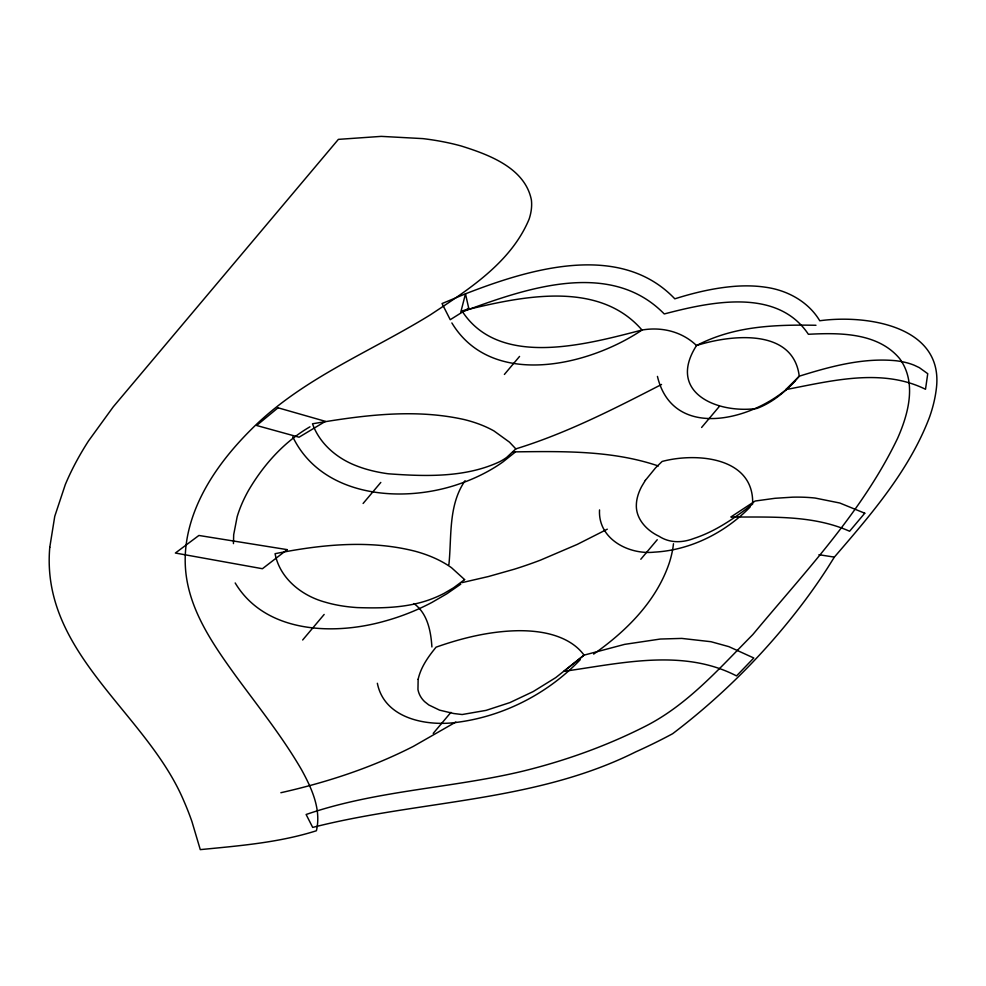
<?xml version="1.0" encoding="UTF-8"?>
<svg xmlns="http://www.w3.org/2000/svg" width="986" height="986" viewBox="0 0 986 986"><rect width="100%" height="100%" fill="white"/><g stroke="black" fill="none" stroke-linecap="round" stroke-linejoin="round"><path stroke-width="1.48" d="M233.448 543.606L233.682 534.695L237.158 516.763A260.945 129.684 -21.1 0 1 248.534 490.424C263.521 464.813 284.116 441.74 309.974 426.802M448.901 564.633C451.798 536.446 448.112 505.325 465.072 480.7M834.353 557.115L827.673 567.776A792.584 393.895 -21.1 0 1 804.712 600.819C767.133 650.957 722.541 695.845 672.625 733.72A297.18 147.69 -21.1 0 1 635.662 751.911C534.695 802.394 419.937 800.077 312.685 827.414L306.116 814.498C376.073 790.341 450.849 788.356 522.395 771.274C565.015 760.847 606.612 745.983 645.731 726.078C687.932 704.571 719.866 667.805 752.799 634.59C804.551 572.324 862.257 512.005 897.568 438.363C908.451 413.8 917.005 382.395 899.676 358.645C877.762 332.455 839.604 332.676 808.384 334.279C777.03 287.259 710.167 301.95 664.256 313.955C609.607 257.975 523.122 289.342 460.721 312.426L465.478 293.828C529.248 268.993 620.009 241.287 674.818 298.82C694.538 292.608 714.813 287.801 735.494 286.26A122.239 60.75 -21.1 0 1 765.481 287.222C787.198 290.155 808.323 301.605 819.76 320.758C866.053 314.361 944.921 325.713 936.232 389.532A352.557 175.212 -21.1 0 1 929.367 417.583C909.043 470.753 871.008 514.519 834.353 557.115L818.947 554.711M363.107 503.476L380.806 482.437M504.388 374.446L519.56 356.427M302.665 639.988L324.16 614.451M433.224 733.387L450.922 712.36M701.613 427.468L719.324 406.442M640.801 559.259L657.243 539.724M515.826 448.876L506.619 457.455A32.661 16.232 -21.1 0 1 499.964 461.571C465.552 477.84 425.336 476.497 388.262 473.785A196.559 97.688 -21.1 0 1 356.057 465.675C336.756 458.219 319.6 443.626 312.5 423.795C362.343 415.377 414.157 408.352 464.147 419.543A213.9 106.303 -21.1 0 1 494.011 430.968L509.479 442.159L515.826 448.876C566.765 433.211 614.315 408.771 661.544 384.478M580.273 659.646C548.093 693.318 504.401 715.972 458.182 722.171C427.53 726.731 384.454 719.127 377.355 683.273M750.124 507.038C724.969 532.723 690.582 550.176 654.421 552.135C628.821 554.958 597.849 539.009 599.537 509.922M795.455 380.707C761.512 418.039 673.672 444.624 657.44 376.405M515.382 451.995L502.934 461.929A89.492 44.469 -21.1 0 1 459.008 484.027C402.239 503.747 321.954 497.24 292.793 436.872M593.671 654.088C626.172 631.274 656.306 601.398 669.26 562.981A266.923 132.654 -21.1 0 0 673.475 543.742M460.819 584.119L446.868 593.769L432.053 602.36A117.617 58.457 -21.1 0 1 384.281 621.254C333.601 635.502 265.271 633.246 235.186 582.96M455.84 722.048L413.307 746.402A249.495 123.989 -21.1 0 1 381.138 761.328C348.797 774.922 315.076 785.016 280.874 792.719M607.29 529.186L577.266 544.395L540.464 560.134A230.083 114.351 -21.1 0 1 514.261 569.218L488.39 576.539L462.089 582.615M513.299 451.884C561.761 451.305 611.862 450.121 658.315 465.971M815.977 325.269C783.192 324.714 749.656 325.429 718.338 336.214A81.518 40.512 -21.1 0 0 696.51 345.531C666.622 392.28 716.686 413.91 756.841 408.463C773.763 402.152 787.629 389.704 799.252 376.196C830.397 366.472 863.033 357.548 895.966 360.74A99.931 49.67 -21.1 0 1 914.33 365.276L919.346 367.655L927.74 373.694L925.509 389.273C881.694 367.642 831.173 380.966 785.793 389.606L799.252 376.196C793.212 327.377 730.145 334.846 696.51 345.531C682.004 331.542 661.655 326.625 642.009 330.039C587.89 343.917 499.372 369.109 461.99 310.923C518.944 297.045 597.799 278.816 642.009 330.039C588.925 365.868 491.829 389.125 451.871 322.94M413.935 603.58C427.567 613.465 430.882 631.188 431.905 646.952M49.781 547.292C40.352 653.521 146.618 712.681 183.84 800.952A1159.499 576.243 -21.1 0 1 191.962 821.646L200.281 849.624C239.278 845.803 278.865 842.673 316.407 830.754C321.498 809.358 311.613 788.097 301.543 769.733C282.341 736.616 258.27 706.691 235.728 675.854C211.978 642.958 187.032 607.056 185.294 565.064C183.79 530.567 197.779 497.289 217.228 469.447A322.705 160.373 -21.1 0 1 251.184 429.502C301.913 378.55 370.231 352.002 430.488 314.756C468.338 289.662 510.921 262.757 529.112 219.138A136.684 67.935 -21.1 0 0 531.38 199.887C524.946 167.866 488.797 154.642 461.152 145.977A327.266 162.641 -21.1 0 0 422.932 138.619L381.274 136.376L338.383 139.371L113.291 406.787L88.555 440.878A491.681 244.355 -21.1 0 0 65.298 484.594L54.76 516.307L49.781 547.292M418.15 679.28L417.953 689.473A86.164 42.817 -21.1 0 0 424.719 701.724L428.811 704.965L439.608 710.154L453.819 713.531L462.163 714.53L486.123 710.364L509.91 702.587L533.216 691.556L555.747 677.616L584.069 655.135L624.643 644.363L660.312 639.039L681.757 638.41L710.992 641.713L728.851 646.643L753.797 657.995L736.53 675.915C682.891 648.073 620.502 663.467 563.906 671.33L584.069 655.135C575.134 642.872 560.578 636.303 546.096 633.222A130.879 65.051 -21.1 0 0 517.97 630.707C489.943 631.213 462.397 637.88 436.071 647.173C428.294 656.676 420.849 667.091 418.15 679.28M645.312 480.428L641.627 486.566A104.023 51.703 -21.1 0 0 636.389 504.105C635.403 518.648 646.668 530.48 659.042 536.273C669.814 543.274 682.398 542.904 693.996 538.418C715.737 531.281 734.78 518.007 752.651 504.031C754.154 456.74 695.993 452.401 662.111 461.46L655.567 467.845L645.312 480.428M864.771 513.213L849.599 531.244C812.378 514.692 770.596 517.317 730.848 516.997L755.19 501.024L774.959 498.3L792.473 497.178A153.163 76.119 -21.1 0 1 815.089 498.041L839.776 503.008L864.771 513.213M278.027 407.797L256.606 425.496L299.041 437.205L325.454 421.355L278.027 407.797M464.616 579.608L453.498 587.841L444.403 593.202A56.757 28.212 -21.1 0 1 434.382 597.861C410.065 607.918 383.086 608.448 357.178 607.586A175.742 87.335 -21.1 0 1 325.355 602.199C301.913 595.889 279.827 578.535 275.069 553.701C320.992 544.555 369.319 539.515 415.266 551.273A228.999 113.809 -21.1 0 1 451.613 567.8L464.616 579.608M287.197 549.633L262.424 568.725L175.385 553.035L198.901 535.46L287.197 549.633M468.695 308.137L450.232 319.71L442.036 303.565L465.478 293.828L468.695 308.137"/></g></svg>
